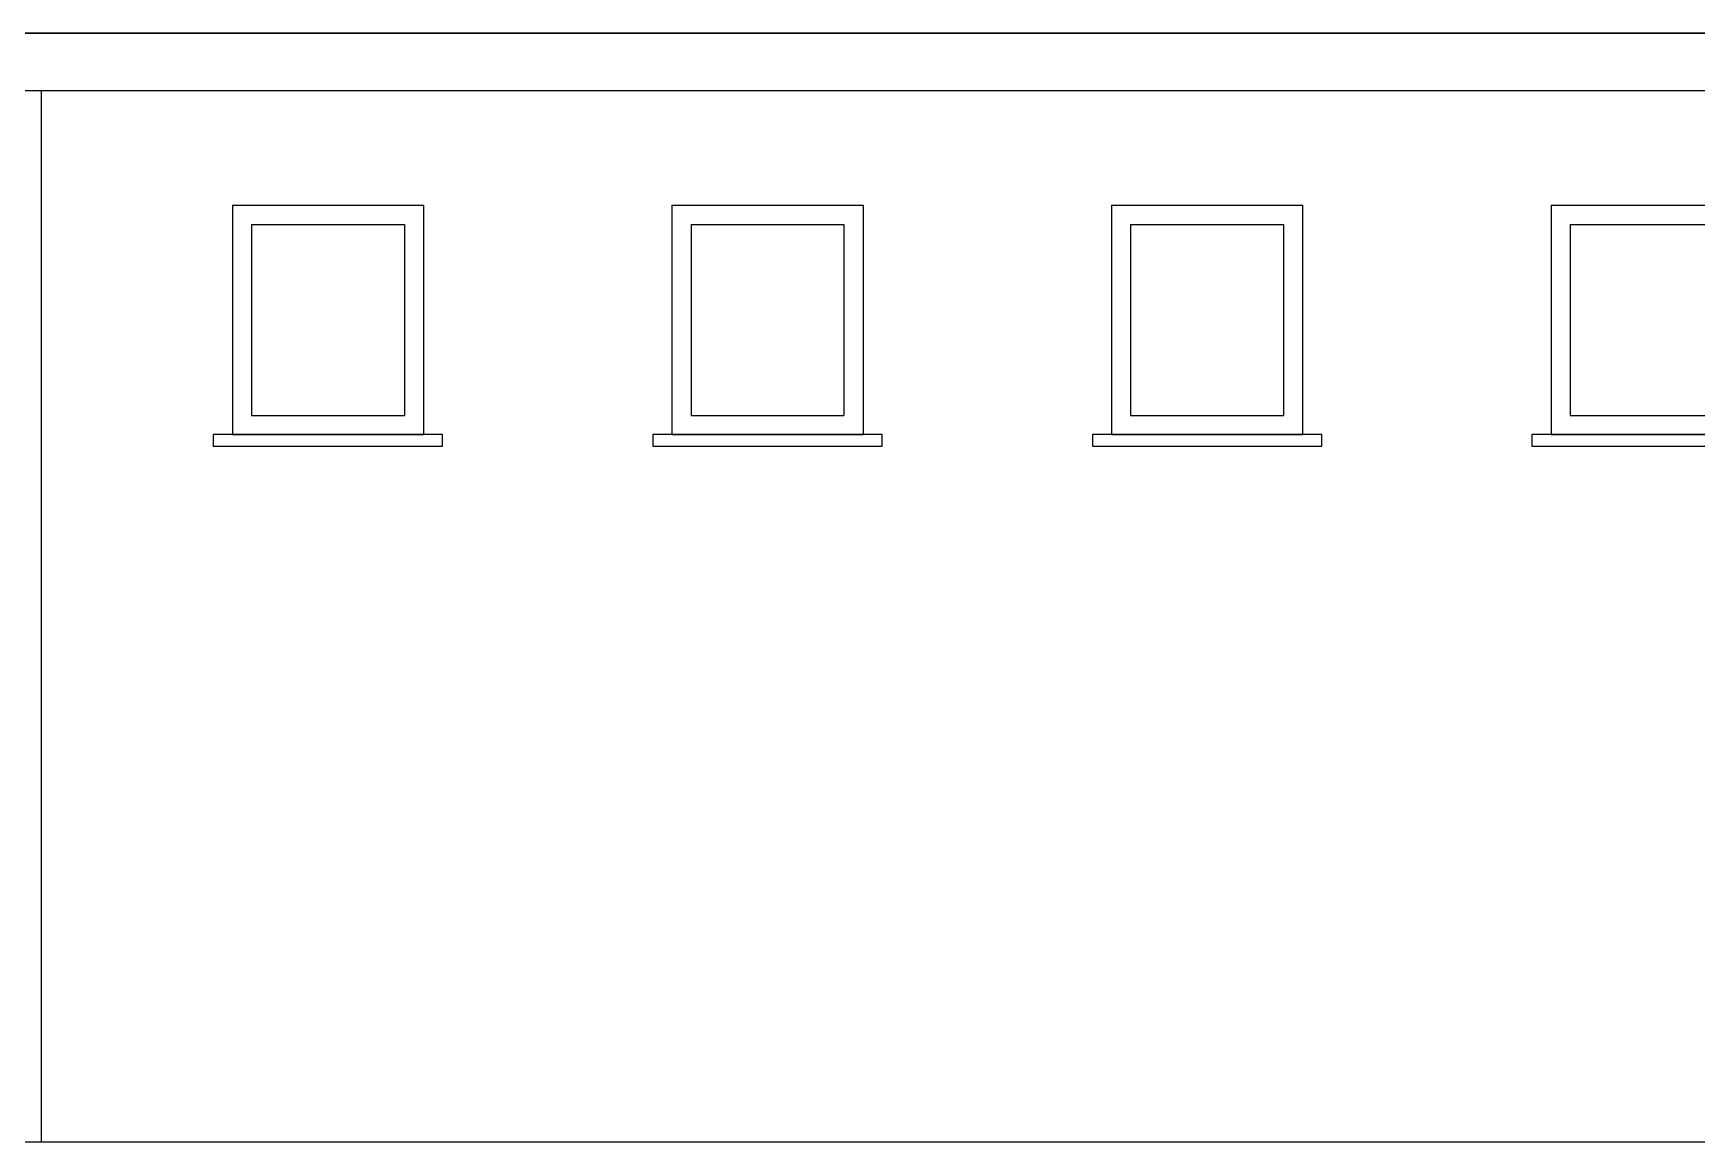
# Model space of a CAD drawing. Header units: millimetres. Extents: x -255 to 41745, y 236 to 29936.
# Drawn here: x 21208 to 25561, y 22031 to 24931 of the extents above; entities that cross this region are included whole.
import ezdxf

# ---------------------------------------------------------------- set-up
doc = ezdxf.new("R2010")
doc.units = ezdxf.units.MM
doc.layers.add('CALIDADES', color=7, linetype='Continuous')
doc.layers.add('CARPINTERIA', color=3, linetype='Continuous')

msp = doc.modelspace()

# ---------------------------------------------------------------- linework, layer by layer
at = {"layer": 'CALIDADES'}
for p, q in [((38673.2, 24930.6), (21035.4, 24930.6)), ((21091.5, 24930.6), (38617.1, 24930.6)), ((21091.5, 24780.6), (38617.1, 24780.6)), ((21229.3, 24780.6), (21229.3, 22030.6)), ((20229.3, 22030.6), (39479.3, 22030.6))]:
    msp.add_line(p, q, dxfattribs=at)
for points in [[(21679.3, 23880.6), (21679.3, 23850.6), (22279.3, 23850.6), (22279.3, 23880.6)], [(22829.3, 23880.6), (22829.3, 23850.6), (23429.3, 23850.6), (23429.3, 23880.6)], [(23979.3, 23880.6), (23979.3, 23850.6), (24579.3, 23850.6), (24579.3, 23880.6)], [(25129.3, 23880.6), (25129.3, 23850.6), (25729.3, 23850.6), (25729.3, 23880.6)]]:
    msp.add_lwpolyline(points, close=True, dxfattribs=at)
at = {"layer": 'CARPINTERIA'}
for p, q in [((21729.3, 24480.6), (21729.3, 23880.6)), ((21729.3, 24480.6), (22229.3, 24480.6)), ((22229.3, 24480.6), (22229.3, 23880.6)), ((22879.3, 24480.6), (22879.3, 23880.6)), ((22879.3, 24480.6), (23379.3, 24480.6)), ((23379.3, 24480.6), (23379.3, 23880.6)), ((24029.3, 24480.6), (24029.3, 23880.6)), ((24029.3, 24480.6), (24529.3, 24480.6)), ((24529.3, 24480.6), (24529.3, 23880.6)), ((25179.3, 24480.6), (25179.3, 23880.6)), ((25179.3, 24480.6), (25679.3, 24480.6)), ((21779.3, 24430.6), (22179.3, 24430.6)), ((21779.3, 24430.6), (21779.3, 23930.6)), ((22179.3, 24430.6), (22179.3, 23930.6)), ((22929.3, 24430.6), (23329.3, 24430.6)), ((22929.3, 24430.6), (22929.3, 23930.6)), ((23329.3, 24430.6), (23329.3, 23930.6)), ((24079.3, 24430.6), (24479.3, 24430.6)), ((24079.3, 24430.6), (24079.3, 23930.6)), ((24479.3, 24430.6), (24479.3, 23930.6)), ((25229.3, 24430.6), (25629.3, 24430.6)), ((25229.3, 24430.6), (25229.3, 23930.6)), ((21779.3, 23930.6), (22179.3, 23930.6)), ((22929.3, 23930.6), (23329.3, 23930.6)), ((24079.3, 23930.6), (24479.3, 23930.6)), ((25229.3, 23930.6), (25629.3, 23930.6)), ((21729.3, 23880.6), (22229.3, 23880.6)), ((22879.3, 23880.6), (23379.3, 23880.6)), ((24029.3, 23880.6), (24529.3, 23880.6)), ((25179.3, 23880.6), (25679.3, 23880.6))]:
    msp.add_line(p, q, dxfattribs=at)

doc.saveas('drawing.dxf')
